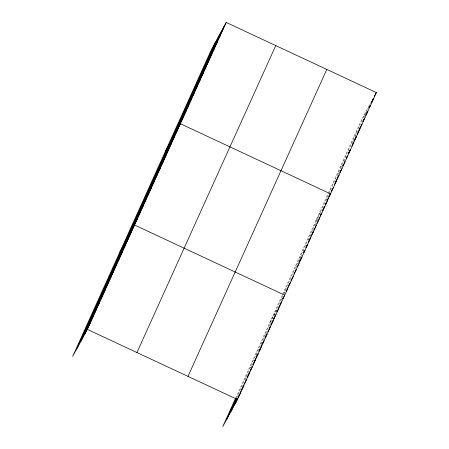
<?xml version="1.0" encoding="UTF-8"?>
<svg xmlns="http://www.w3.org/2000/svg" width="449" height="449" viewBox="0 0 449 449"><rect width="100%" height="100%" fill="white"/><g stroke="black" fill="none" stroke-linecap="round" stroke-linejoin="round"><path stroke-width="0.34" stroke-dasharray="2.25 1.68" d="M235.663 398.089L328.112 193.671M328.404 193.036L361.613 119.597L369.381 105.352M236.55 397.679L328.494 194.372M328.78 193.738L365.716 112.07M237.824 396.445L239.165 393.481M245.064 380.438L248.016 373.916M250.699 367.984L251.771 365.609M256.328 355.529L258.742 350.192M261.155 344.86L262.766 341.302M263.574 339.523L264.377 337.743M265.718 334.774L266.521 332.995M270.276 324.694L271.078 322.915M274.3 315.804L276.713 310.467M281.186 300.577L281.759 299.309M284.049 294.247L286.339 289.178M296.076 267.655L299.797 259.427M300.084 258.792L300.942 256.895M301.228 256.261L302.946 252.461M303.232 251.827L304.663 248.662M308.384 240.434L309.243 238.531M310.388 236L310.961 234.737M312.678 230.938L313.25 229.669M314.974 225.869L316.118 223.338M317.263 220.807L318.122 218.91M326.423 200.546L326.995 199.283M338.451 173.959L339.596 171.423M341.313 167.629L342.458 165.092M344.175 161.298L345.034 159.395M352.768 142.305L353.627 140.402M355.058 137.237L356.489 134.071M356.775 133.437L358.207 130.272M364.218 116.981L364.79 115.713M366.221 112.547L368.797 106.851M369.089 106.217L369.948 104.32M370.217 103.814L371.312 101.811M315.804 220.891L321.316 210.783M269.989 322.186L276.629 310.006"/><path stroke-width="0.67" d="M76.751 348.907L215.576 41.953M80.977 341.15L219.802 34.197M85.08 333.624L223.905 26.671M226.206 22.45L211.473 49.48L72.648 356.433L87.387 329.403L226.206 22.45L376.352 92.567L237.527 399.52L222.794 426.55L235.394 398.678M136.934 352.544L275.753 45.59M187.979 376.385L326.805 69.432M226.897 419.024L236.281 398.269M231.123 411.273L236.752 398.819M235.225 403.746L237.908 397.814M240.052 393.071L241.124 390.703M241.663 389.513L243.807 384.771M248.634 374.096L249.706 371.727M250.245 370.537L251.047 368.758M253.73 362.831L252.922 364.61L255.228 360.384M254.263 361.641L255.874 358.089M256.946 355.715L257.754 353.935M259.359 350.377L260.431 348.003M260.97 346.819L261.773 345.04M262.311 343.855L263.653 340.892M265.527 336.739L266.336 334.96M269.552 327.843L270.354 326.064M271.965 322.505L273.037 320.137M274.378 317.174L273.576 318.947L275.877 314.727M278.672 307.683L279.205 306.499M280.277 304.125L281.085 302.345M282.713 298.748L283.285 297.485M287.006 289.251L287.865 287.354M289.01 284.823L289.583 283.555M295.307 270.893L295.88 269.625M300.751 258.865L299.606 261.397L301.908 257.17M303.614 252.534L304.473 250.632M305.904 247.466L307.049 244.935M309.911 238.604L310.77 236.707M312.201 233.542L313.346 231.005M319.076 218.343L319.649 217.08M320.221 215.812L321.08 213.915M324.229 206.95L322.511 210.749L324.812 206.523M325.946 203.15L325.373 204.418L327.675 200.192M328.808 196.819L330.526 193.019M331.671 190.488L332.243 189.225M335.106 182.895L339.13 174.869M337.974 176.564L338.546 175.295M339.977 172.13L340.836 170.233M342.84 165.799L343.412 164.53M344.271 162.633L344.843 161.365M346.274 158.2L347.133 156.303M348.564 153.137L349.709 150.606M352.572 144.275L353.43 142.372M354.867 139.207L356.012 136.676M358.874 130.345L360.592 126.545M362.882 121.483L363.741 119.586M365.744 115.152L366.889 112.62M369.179 107.552L370.038 105.655M371.469 102.49L373.192 98.69M221.043 33.002L223.344 28.781M218.18 39.332L220.481 35.112M215.318 45.663L217.619 41.443M212.456 51.994L214.757 47.774M209.588 58.325L211.894 54.105M206.725 64.656L209.032 60.435M203.863 70.987L206.164 66.766M201 77.318L203.302 73.097M198.138 83.649L200.439 79.428M195.276 89.98L197.577 85.759M192.413 96.311L194.714 92.09M189.545 102.641L191.852 98.421M186.683 108.972L188.984 104.752M183.821 115.303L186.122 111.083M180.958 121.634L183.259 117.413M165.659 150.774L180.397 123.744L330.537 193.861L328.893 196.881M175.233 134.296L177.535 130.075M172.365 140.627L174.672 136.406M169.503 146.958L171.81 142.737M166.641 153.289L168.942 149.068M163.778 159.619L166.079 155.399M160.916 165.95L163.217 161.73M158.054 172.281L160.355 168.061M155.191 178.612L157.492 174.392M152.323 184.943L154.63 180.722M149.461 191.274L151.762 187.053M146.599 197.605L148.9 193.384M143.736 203.936L146.037 199.715M140.874 210.267L143.175 206.046M138.011 216.598L140.312 212.377M135.143 222.934L137.45 218.708M119.849 252.069L134.588 225.039L284.728 295.161L282.752 298.776M129.334 235.787L131.636 231.561M126.382 242.308L128.683 238.082M123.43 248.83L125.737 244.61M120.484 255.352L122.785 251.131M117.531 261.874L119.832 257.653M114.585 268.401L116.886 264.175M111.633 274.923L113.934 270.696M108.68 281.444L110.987 277.224M105.734 287.966L108.035 283.746M102.782 294.488L105.083 290.267M99.835 301.015L102.136 296.789M96.883 307.537L99.184 303.311M93.931 314.059L96.238 309.838M90.984 320.58L93.285 316.36M88.032 327.102L90.333 322.882M374.376 96.187L376.352 92.567M371.514 102.518L373.489 98.898M369.308 107.642L370.627 105.229M365.789 115.18L367.759 111.56M362.927 121.511L364.897 117.891M359.733 128.448L362.034 124.221M357.196 134.172L359.172 130.552M354.008 141.109L356.31 136.883M351.803 146.234L353.447 143.214M348.609 153.165L350.579 149.545M346.404 158.289L347.717 155.876M342.879 165.827L344.854 162.207M340.016 172.158L341.992 168.538M334.292 184.82L336.267 181.2M331.429 191.151L333.399 187.53M327.416 199.592L328.236 198.088M320.305 215.874L321.95 212.854M316.781 223.411L319.087 219.185M313.918 229.742L316.225 225.516M311.387 235.467L313.357 231.847M308.194 242.404L310.495 238.178M305.988 247.528L307.632 244.509M303.782 252.652L304.77 250.839M297.401 266.521L299.045 263.501M293.876 274.058L296.177 269.832M291.014 280.389L293.315 276.169M288.483 286.114L290.452 282.5M286.277 291.238L287.59 288.83M279.474 305.904L281.776 301.683M276.853 311.825L278.829 308.205M270.955 324.868L272.925 321.248M267.677 331.996L269.978 327.77M265.056 337.917L267.026 334.297M262.435 343.833L264.079 340.819M259.152 350.961L261.127 347.341M256.205 357.483L258.175 353.863M250.301 370.526L252.276 366.912M247.023 377.654L249.324 373.433M244.402 383.575L246.378 379.955M241.781 389.496L243.425 386.477M238.172 397.225L240.479 392.998M87.387 329.403L237.527 399.52"/></g></svg>
